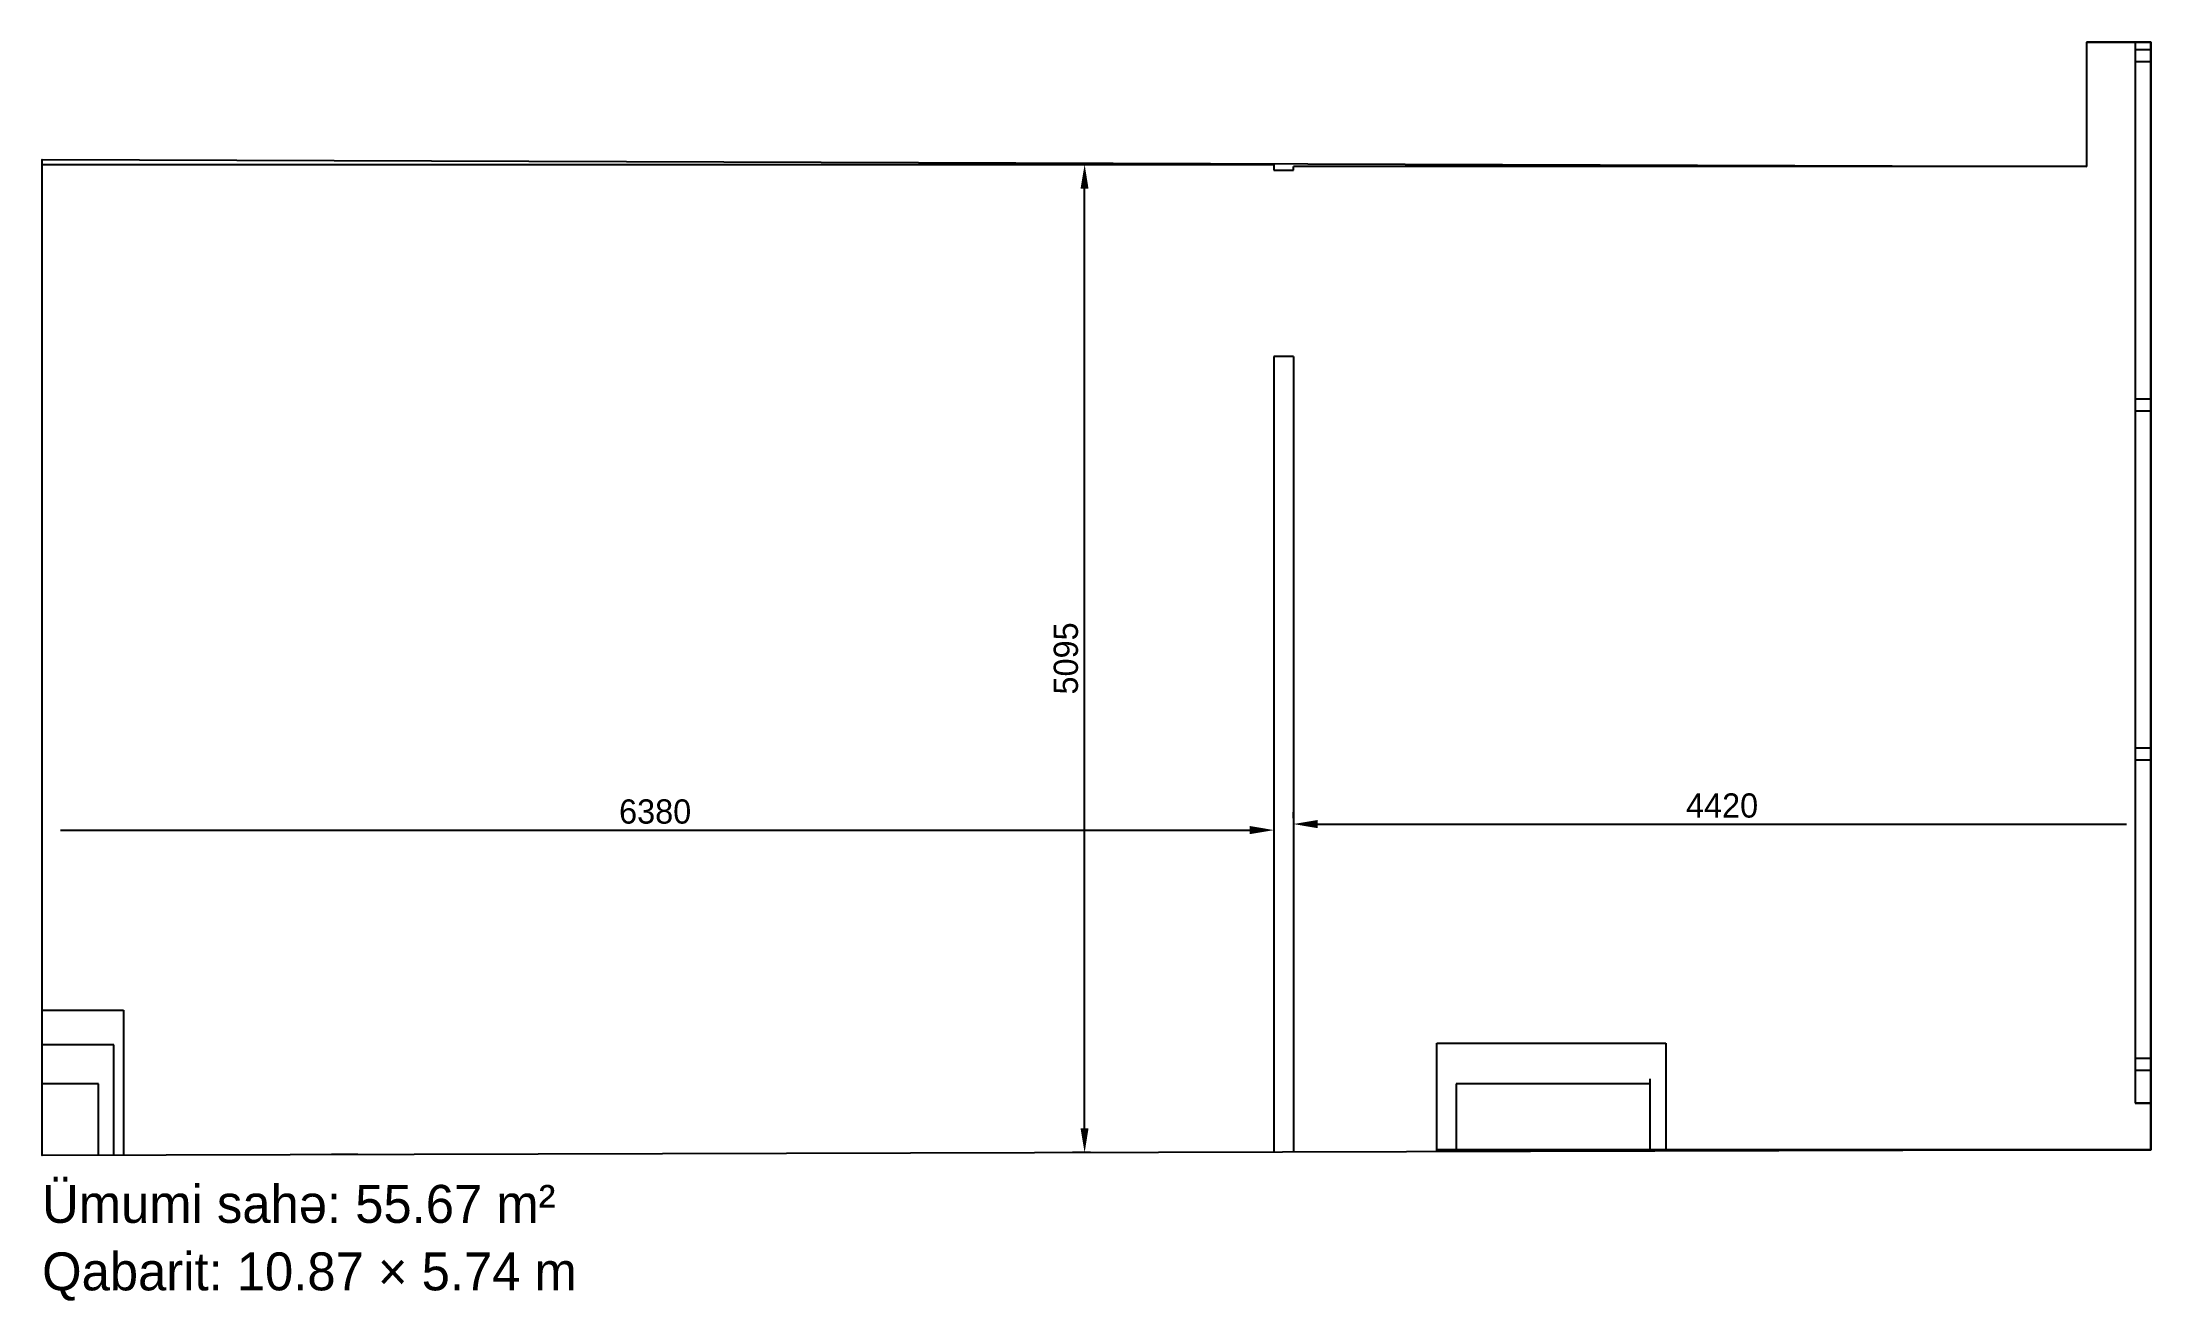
# Model space of a CAD drawing. Header units: millimetres. Extents: x 1399825 to 1410695, y 17513 to 24002.
import ezdxf

# ---------------------------------------------------------------- set-up
doc = ezdxf.new("R2010")
doc.units = ezdxf.units.MM
for name, color, linetype in [('Divar-komek', 7, 'Continuous'), ('metal', 7, 'Continuous'), ('OFFICE_BOUNDARY', 3, 'Continuous'), ('plita 2', 7, 'Continuous'), ('sutun1', 7, 'Continuous')]:
    doc.layers.add(name, color=color, linetype=linetype)

msp = doc.modelspace()

# ---------------------------------------------------------------- linework, layer by layer
for p, q in [((1410695, 24002), (1410365, 24002)), ((1410365, 23362), (1410365, 24002)), ((1410365, 24002), (1410695, 24002)), ((1410695, 18292), (1410695, 24002)), ((1410695, 24002), (1410695, 18292)), ((1399825, 23372), (1406175, 23372)), ((1406175, 23372), (1406175, 23342)), ((1406175, 23342), (1406275, 23342)), ((1410365, 23362), (1406275, 23362)), ((1406275, 22382), (1406175, 22382)), ((1406175, 22382), (1406175, 18280)), ((1406275, 22382), (1406275, 18280)), ((1399825, 19012), (1400245, 19012)), ((1400245, 19012), (1400245, 18264)), ((1400195, 18832), (1399825, 18832)), ((1400195, 18263), (1400195, 18832)), ((1407015, 18282), (1407015, 18842)), ((1407015, 18842), (1408195, 18842)), ((1408195, 18842), (1408195, 18292)), ((1410695, 18292), (1399825, 18262)), ((1408195, 18292), (1410695, 18292))]:
    msp.add_line(p, q)
at = {"color": 5, "lineweight": 30}
for p, q in [((1410695, 24002), (1410695, 18292)), ((1410695, 18292), (1407015, 18292)), ((1407015, 18292), (1407015, 18282))]:
    msp.add_line(p, q, dxfattribs=at)
at = {"color": 0, "lineweight": -2, "transparency": 16777216}
for p, q in [((1405229, 23372), (1405136, 23372)), ((1405199, 18402), (1405199, 23247)), ((1406275, 20002), (1406275, 20033)), ((1399920, 19940), (1406050, 19940)), ((1406175, 19970), (1406175, 19878)), ((1406400, 19971), (1410570, 19971)), ((1401453, 18267), (1401317, 18267)), ((1405229, 18277), (1405136, 18277))]:
    msp.add_line(p, q, dxfattribs=at)
at = {"color": 0, "lineweight": -2}
msp.add_line((1410695, 20002), (1410695, 20033), dxfattribs=at)
msp.add_lwpolyline([(1406275, 23342), (1406275, 23362)])
at = {"color": 0, "transparency": 16777216}
for points in [[(1405178, 23247), (1405219, 23247), (1405199, 23372)], [(1406050, 19961), (1406050, 19919), (1406175, 19940)], [(1406400, 19992), (1406400, 19950), (1406275, 19971)], [(1405178, 18402), (1405219, 18402), (1405199, 18277)]]:
    msp.add_solid(points, dxfattribs=at)
at = {"layer": 'Divar-komek'}
msp.add_line((1408115, 18632), (1408115, 18657), dxfattribs=at)
at = {"layer": 'metal'}
for p, q in [((1410695, 23962), (1410615, 23962)), ((1410615, 23962), (1410615, 23902)), ((1410615, 23902), (1410695, 23902)), ((1410695, 22162), (1410615, 22162)), ((1410615, 22162), (1410615, 22102)), ((1410615, 22102), (1410695, 22102)), ((1410695, 20362), (1410615, 20362)), ((1410615, 20362), (1410615, 20302)), ((1410615, 20302), (1410695, 20302)), ((1410695, 18762), (1410615, 18762)), ((1410615, 18762), (1410615, 18702)), ((1410615, 18702), (1410695, 18702))]:
    msp.add_line(p, q, dxfattribs=at)
at = {"layer": 'OFFICE_BOUNDARY'}
msp.add_lwpolyline([(1410365, 23362), (1410365, 24002), (1410695, 24002), (1410695, 18292), (1399825, 18262), (1399825, 23398), (1410365, 23362)], close=True, dxfattribs=at)
at = {"layer": 'plita 2'}
for p in [(1410615, 24002), (1410695, 18532)]:
    msp.add_line(p, (1410615, 18532), dxfattribs=at)
at = {"layer": 'sutun1', "color": 183}
for p, q in [((1410615, 24002), (1410615, 18532)), ((1410615, 18532), (1410695, 18532))]:
    msp.add_line(p, q, dxfattribs=at)
at = {"layer": 'sutun1'}
for p, q in [((1400115, 18632), (1399825, 18632)), ((1400115, 18263), (1400115, 18632)), ((1408115, 18632), (1407115, 18632)), ((1407115, 18632), (1407115, 18282)), ((1408115, 18285), (1408115, 18632))]:
    msp.add_line(p, q, dxfattribs=at)

# ---------------------------------------------------------------- texts
for s, p in [('Ümumi sahə: 55.67 m²', (1399825, 17915)), ('Qabarit: 10.87 × 5.74 m', (1399825, 17567))]:
    msp.add_text(s, height=195.66).set_placement(p)
at = {"color": 0, "transparency": 16777216, "insert": (1405103, 20825), "char_height": 125, "attachment_point": 5, "rotation": 90}
msp.add_mtext('5095', dxfattribs=at)
at = {"color": 0, "transparency": 16777216, "char_height": 125, "attachment_point": 5}
for s, insert in [('4420', (1408485, 20066)), ('6380', (1402985, 20035))]:
    msp.add_mtext(s, dxfattribs=dict(at, insert=insert))

doc.saveas('drawing.dxf')
